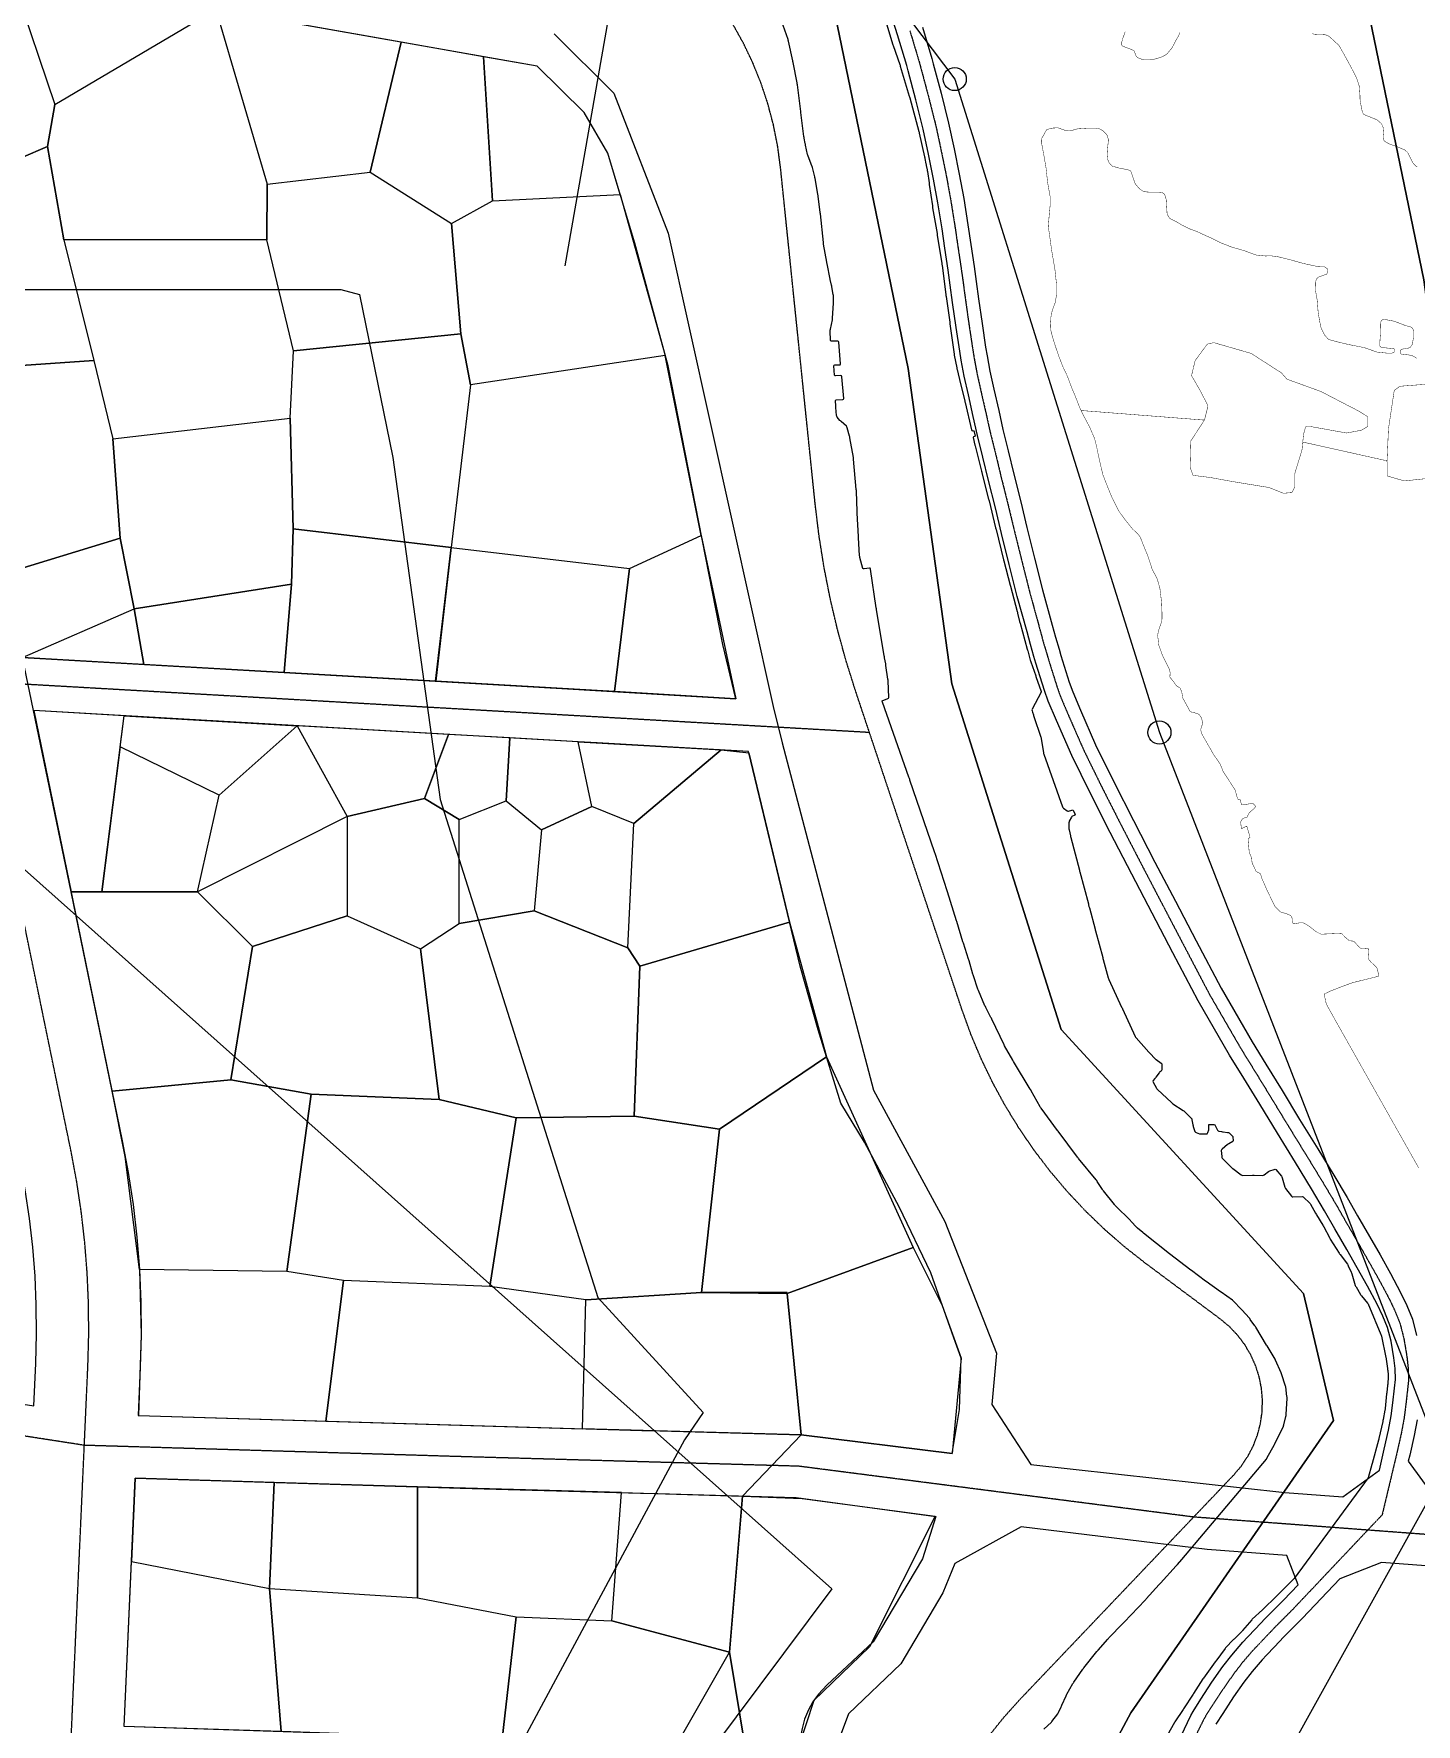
# Model space of a CAD drawing. Header units: millimetres. Extents: x -2018 to 1267, y -2136 to 2585.
# Drawn here: x -59 to 735, y -178 to 792 of the extents above; entities that cross this region are included whole.
import ezdxf

# ---------------------------------------------------------------- set-up
doc = ezdxf.new("R2010")
doc.units = ezdxf.units.MM
doc.linetypes.add('DASH', pattern=[0.35, 0.25, -0.1])
for name, color, linetype in [('0block', 7, 'Continuous'), ('0lake', 140, 'DASH'), ('0river', 141, 'Continuous'), ('0river_center', 10, 'Continuous'), ('0road_center', 10, 'DASH'), ('1origin_square', 40, 'Continuous'), ('1origin_square_circle', 40, 'Continuous'), ('2area_all', 7, 'Continuous'), ('2area_down', 7, 'Continuous'), ('2area_up', 7, 'Continuous'), ('3_commercial', 1, 'Continuous'), ('3_landscape', 3, 'Continuous'), ('3_public', 4, 'Continuous'), ('3_resident', 2, 'Continuous')]:
    doc.layers.add(name, color=color, linetype=linetype)

msp = doc.modelspace()

# ---------------------------------------------------------------- linework, layer by layer
at = {"layer": '0block'}
msp.add_lwpolyline([(244.66, 416.26), (344.38, 410.39), (336.91, 441.44), (321.23, 521.42), (305.55, 601.4), (286.48, 671.81), (270.94, 723.53), (257.39, 746.82), (230.49, 773.46), (35.81, 807.67), (-53.01, 820.5), (-130.12, 829.06), (-132.21, 788.89), (-132.25, 754.49), (-129.47, 717.27), (-126.4, 694.82), (-123.31, 677.96), (-119.55, 660.96), (-64.99, 433.95), (165.08, 420.8)], close=True, dxfattribs=at)
for points in [[(240.12, 792.07), (274.49, 758.03), (305.68, 677.62), (365.9, 405.84), (371.05, 385.04), (423.51, 185.72), (464.42, 110.32), (494.08, 34.64), (491.34, 5.18), (513.79, -29.13), (659.55, -45.24), (692.84, -47.73), (713.79, -32.43), (716.64, -20.45), (719.1, -9.49), (720.61, -1.32), (721.55, 6.15), (722.52, 14.63), (723.04, 19.51), (722.78, 25.96), (722.13, 31.98), (720.49, 41.68), (718.48, 49.52), (715.88, 55.97), (712.63, 62.81), (707.03, 73.25), (701.12, 83.73), (695.14, 94.2), (688.32, 106.02), (682.38, 116.44), (674.85, 129.05), (665.61, 144.2), (655.25, 161), (645.19, 177.6), (635.95, 192.65), (627.83, 205.8), (609.81, 236.89), (595.31, 264.53), (583.45, 287.19), (571.71, 309.69), (559.37, 333.55), (547.94, 356.03), (537.32, 377.69), (528.48, 397.83), (523.77, 408.89), (521.61, 415.07), (516.65, 430.86), (515.56, 434.56), (513.49, 441.57), (511.57, 448.71), (506, 469.01), (501.36, 487.44), (496.96, 505.14), (493.41, 519.87), (489.46, 535.63), (486.27, 549.02), (483.13, 561.52), (480.71, 572.45), (477.89, 584.81), (475.53, 595.43), (473.81, 604.62), (473, 609.83), (470.91, 623.51), (468.88, 637.81), (467.55, 647.79), (466.34, 656.35), (464.44, 668.96), (462.82, 680.18), (460.42, 695.02), (457.97, 708.61), (455.04, 722.98), (451.97, 737.38), (447.74, 754.18), (443.28, 770.86), (442.49, 773.78), (437.19, 791.53), (432.89, 805.48)], [(599.99, -184.93), (605.68, -173.35), (606.92, -170.91), (611.26, -163.97), (617.72, -154.16), (623.97, -145.21), (629.07, -138.57), (635.36, -131.15), (638.16, -128.29), (642.67, -123.5), (648.31, -117.57), (658.86, -106.99), (667.11, -98.26), (660.6, -81.42), (614.99, -78), (508.13, -65.05), (470.05, -85.95), (463.23, -102.91), (439.12, -143.58), (409.05, -172.28), (399.52, -197.9)]]:
    msp.add_lwpolyline(points, dxfattribs=at)
at = {"layer": '0block', "color": 7}
for points in [[(451.54, 795.88), (456.93, 777.87), (457.77, 774.73), (462.26, 757.95), (466.58, 740.77), (469.72, 726.04), (472.7, 711.44), (475.21, 697.55), (477.65, 682.45), (479.28, 671.15), (481.19, 658.52), (482.42, 649.83), (483.74, 639.85), (485.75, 625.69), (487.82, 612.12), (488.6, 607.16), (490.23, 598.44), (492.53, 588.1), (495.35, 575.75), (497.73, 564.97), (500.84, 552.58), (504.03, 539.19), (507.98, 523.45), (511.53, 508.71), (515.91, 491.08), (520.51, 472.83), (526.05, 452.64), (527.93, 445.64), (529.95, 438.8), (531, 435.23), (535.85, 419.8), (537.77, 414.31), (542.25, 403.79), (550.93, 384), (561.36, 362.73), (572.71, 340.39), (585.02, 316.61), (596.75, 294.14), (608.6, 271.49), (622.94, 244.14), (640.71, 213.5), (648.72, 200.52), (658, 185.41), (668.05, 168.82), (678.4, 152.05), (687.7, 136.8), (695.33, 124), (701.33, 113.49), (708.15, 101.66), (714.17, 91.13), (720.17, 80.48), (726.03, 69.58), (729.62, 62), (732.76, 54.22), (735.18, 44.79)], [(735.44, -3.62), (733.8, -12.5), (731.26, -23.83), (730.43, -27.32), (748.39, -51.9)], [(289.65, -45.4), (289.63, -45.62)], [(977.67, -661.89), (1007.96, -127.15), (989.49, -106.08), (715.06, -85.5), (691.02, -94.81), (669.62, -117.44), (659.06, -128.04), (653.57, -133.81), (648.97, -138.69), (646.45, -141.26), (640.75, -147.99), (636.07, -154.08), (630.13, -162.59), (623.88, -172.07), (619.99, -178.31)]]:
    msp.add_lwpolyline(points, dxfattribs=at)
for points in [[(-121.22, 410.69), (-241.01, 433.54), (-429.7, 471.52), (-445.02, 477.14), (-464.1, 466.79), (-463.39, 78.89), (-449.3, 62.66), (-234.83, 31.81), (-58.51, 4.52), (-57.42, 28.86), (-56.96, 45.75), (-57.1, 62.37), (-57.82, 78.98), (-59.13, 95.56), (-61.03, 112.07), (-63.51, 128.51), (-66.62, 145.11)], [(300.84, -9.93), (381.96, -12.23), (468.65, -22.88), (472.75, 2.29), (473.72, 31.76), (469.56, 43.45), (456.28, 80.75), (438.27, 118.68), (418.22, 155.79), (404.78, 178.3), (391.64, 220.38), (381.32, 256.87), (365.44, 322.85), (351.67, 380.09), (264.77, 385.06), (254.03, 385.67), (163.37, 390.85), (-58.5, 403.53), (-7.74, 156.68), (-4.34, 138.51), (-1.54, 119.97), (0.6, 101.35), (2.07, 82.66), (2.89, 63.93), (3.05, 45.18), (2.54, 26.7), (1.3, -1.1), (187.28, -6.7), (290.51, -9.63)], [(278.58, -189.1), (-6.71, -179.49), (-0.32, -37.07), (186.23, -42.69), (289.63, -45.62), (299.74, -45.91), (379.15, -48.16), (459.32, -59.01), (451.6, -83.31), (423.32, -131.01), (396.75, -155.94), (391.91, -160.99), (388.65, -165.42), (386.08, -170), (383.9, -175.32), (382.49, -180.63), (380.18, -192.52), (288.69, -189.44)]]:
    msp.add_lwpolyline(points, close=True, dxfattribs=at)
at = {"layer": '0lake', "const_width": 0.25}
for points in [[(599.21, 792.68), (598.91, 791.72), (598.74, 791.25), (598.5, 790.82), (597.49, 789.09), (597.25, 788.65), (597.02, 788.21), (594.93, 784.22), (594.66, 783.8), (594.34, 783.42), (592.09, 780.74), (591.76, 780.36), (591.34, 780.09), (589.61, 779.09), (589.17, 778.85), (588.7, 778.68), (585.84, 777.78), (585.36, 777.64), (584.87, 777.55), (581.91, 777.05), (581.41, 777.04), (580.91, 777.05), (578.41, 777.14), (577.92, 777.22), (577.46, 777.4), (575.14, 778.35), (574.76, 778.67), (574.41, 779.03), (574.11, 779.42), (573.94, 779.89), (573.78, 780.36), (573.61, 780.83), (573.41, 781.29), (573.01, 782.21), (572.6, 782.48), (572.16, 782.71), (571.26, 783.15), (570.8, 783.34), (570.33, 783.52), (566.58, 784.92), (566.14, 785.14), (565.93, 785.59), (565.73, 786.05), (565.72, 786.55), (566.42, 788.94), (566.57, 789.42), (566.73, 789.9), (567.89, 793.2)], [(735.5, 715.66), (735.06, 715.89), (734.66, 716.17), (733.3, 717.64), (733, 718.03), (732.78, 718.48), (732.12, 719.83), (731.9, 720.28), (731.67, 720.72), (730.29, 723.39), (730.04, 723.82), (729.7, 724.19), (728.96, 724.86), (728.58, 725.19), (728.18, 725.47), (724.97, 726.86), (724.51, 727.06), (724.04, 727.23), (720.25, 728.52), (719.78, 728.7), (719.34, 728.92), (717.16, 730.14), (716.74, 730.42), (716.45, 730.81), (716.26, 731.27), (716.09, 731.74), (716.02, 732.23), (716.03, 733.23), (716.04, 733.73), (716.08, 734.23), (716.22, 735.72), (716.25, 736.22), (716.25, 736.72), (716.16, 737.72), (716.05, 738.19), (715.83, 738.65), (715.18, 739.99), (714.93, 740.43), (714.61, 740.81), (712.72, 742.44), (712.31, 742.72), (711.85, 742.92), (709.06, 744.03), (708.6, 744.22), (708.14, 744.41), (705.37, 745.55), (704.92, 745.77), (704.57, 746.11), (704.33, 746.55), (704.11, 746.99), (703.95, 747.47), (702.81, 753.36), (702.75, 753.85), (702.72, 754.35), (702.7, 755.85), (702.69, 756.35), (702.66, 756.85), (702.34, 761.34), (702.28, 761.83), (702.16, 762.32), (701.1, 765.65), (700.95, 766.13), (700.76, 766.59), (698.27, 771.5), (698.05, 771.94), (697.81, 772.39), (694, 779.42), (693.76, 779.86), (693.52, 780.29), (690.78, 785.06), (690.48, 785.46), (690.12, 785.81), (685.35, 790.22), (684.97, 790.54), (684.54, 790.79), (683.15, 791.37), (682.67, 791.49), (682.18, 791.54), (680.68, 791.62), (680.18, 791.65), (679.68, 791.67), (677.68, 791.71), (677.18, 791.73), (676.68, 791.79), (676.19, 791.87), (675.71, 792), (675.47, 792.36)], [(768.93, 593.01), (726.05, 589.77), (725.58, 589.64), (725.15, 589.38), (722.75, 587.58), (722.41, 587.22), (722.26, 586.76), (719.13, 566), (719.06, 565.5), (719.02, 565), (718.25, 547.52), (718.19, 547.02), (717.78, 547.02), (669.96, 557.69), (669.9, 558.11), (669.94, 558.61), (670.23, 561.6), (670.29, 562.09), (670.41, 562.58), (671.47, 566.44), (671.9, 566.59), (672.4, 566.6), (673.9, 566.6), (674.4, 566.59), (674.89, 566.51), (694.57, 562.97), (695.07, 562.91), (695.56, 563), (703.42, 564.49), (703.88, 564.69), (704.31, 564.95), (706.85, 566.54), (706.94, 567.02), (706.94, 571.52), (706.94, 572.02), (706.76, 572.47), (702.97, 574.89), (702.54, 575.16), (702.11, 575.4), (680.8, 586.44), (680.35, 586.67), (679.89, 586.87), (661.55, 593.5), (661.09, 593.67), (660.66, 593.92), (658, 596.91), (657.66, 597.28), (657.29, 597.61), (640.88, 608.15), (640.46, 608.42), (640.02, 608.64), (619.36, 614.6), (618.87, 614.71), (618.38, 614.68), (615.94, 614.14), (615.45, 614.03), (615, 613.86), (608.46, 605.01), (608.18, 604.6), (607.98, 604.14), (606.13, 596.36), (606.07, 595.88), (606.24, 595.41), (610.25, 588.49), (610.5, 588.05), (610.74, 587.61), (615.13, 579.19), (615.34, 578.74), (615.41, 578.26), (613.59, 570.99), (613.42, 570.52), (613.04, 570.33), (543.25, 575.76), (542.75, 575.8), (542.4, 576.06), (542.21, 576.52), (539.28, 583.97), (539.09, 584.43), (538.9, 584.89), (537.32, 588.57), (537.14, 589.03), (536.96, 589.5), (534.68, 595.59), (534.48, 596.05), (534.27, 596.5), (532.54, 600.11), (532.34, 600.56), (532.15, 601.02), (529.94, 606.61), (529.77, 607.07), (529.61, 607.55), (528, 612.28), (527.84, 612.76), (527.69, 613.23), (526.21, 618.01), (526.07, 618.49), (525.95, 618.97), (525.35, 621.4), (525.25, 621.89), (525.2, 622.39), (525.11, 625.38), (525.1, 625.88), (525.11, 626.38), (525.25, 628.88), (525.28, 629.38), (525.35, 629.87), (525.96, 632.81), (526.1, 633.29), (526.27, 633.76), (527.64, 637.52), (527.8, 637.99), (527.9, 638.48), (528.37, 641.44), (528.44, 641.94), (528.47, 642.44), (528.5, 647.44), (528.5, 647.94), (528.48, 648.44), (527.69, 655.89), (527.63, 656.39), (527.56, 656.89), (525.64, 668.22), (525.57, 668.72), (525.5, 669.21), (524.55, 676.15), (524.48, 676.64), (524.41, 677.14), (523.84, 681.1), (523.8, 681.6), (523.82, 682.1), (524.19, 686.58), (524.23, 687.08), (524.28, 687.58), (524.84, 693.55), (524.87, 694.05), (524.88, 694.55), (524.91, 697.55), (524.9, 698.05), (524.85, 698.54), (523.52, 705.92), (523.44, 706.42), (523.38, 706.91), (522.5, 714.87), (522.44, 715.36), (522.36, 715.86), (521.24, 722.26), (521.16, 722.75), (521.07, 723.24), (519.97, 729.14), (519.94, 729.64), (519.96, 730.14), (520.02, 731.64), (520.06, 732.13), (520.25, 732.58), (520.81, 733.41), (521.07, 733.84), (521.31, 734.28), (522.51, 736.47), (522.77, 736.9), (523.16, 737.15), (525.57, 737.79), (526.06, 737.9), (526.56, 737.95), (529.06, 738.08), (529.54, 738), (530.01, 737.83), (533.31, 736.65), (533.79, 736.54), (534.29, 736.47), (535.28, 736.35), (535.78, 736.32), (536.27, 736.39), (537.73, 736.72), (538.22, 736.84), (538.7, 736.97), (540.15, 737.37), (540.63, 737.47), (541.13, 737.53), (543.13, 737.66), (543.63, 737.7), (544.12, 737.73), (547.12, 737.91), (547.62, 737.92), (548.12, 737.92), (550.62, 737.91), (551.12, 737.87), (551.61, 737.79), (553.08, 737.5), (553.56, 737.35), (553.99, 737.11), (555.22, 736.25), (555.59, 735.92), (555.95, 735.57), (557.34, 734.13), (557.58, 733.7), (557.73, 733.23), (558.15, 731.79), (558.26, 731.3), (558.26, 730.8), (557.72, 725.33), (557.68, 724.83), (557.65, 724.33), (557.6, 722.83), (557.6, 722.33), (557.64, 721.84), (557.79, 720.34), (557.91, 719.86), (558.1, 719.4), (558.71, 718.03), (558.99, 717.62), (559.33, 717.25), (560, 716.51), (560.37, 716.17), (560.82, 715.98), (564.67, 714.91), (565.16, 714.79), (565.65, 714.69), (568.12, 714.29), (568.61, 714.21), (569.09, 714.08), (570.53, 713.65), (570.89, 713.33), (571.18, 712.93), (571.42, 712.49), (571.6, 712.02), (572.37, 709.65), (572.52, 709.17), (572.69, 708.7), (573.56, 706.35), (573.73, 705.88), (574.02, 705.48), (575.99, 703.22), (576.36, 702.89), (576.77, 702.6), (578.01, 701.77), (578.46, 701.55), (578.95, 701.46), (580.44, 701.25), (580.94, 701.22), (581.43, 701.2), (583.43, 701.15), (583.93, 701.14), (584.43, 701.14), (586.93, 701.13), (587.43, 701.11), (587.93, 701.06), (588.92, 700.93), (589.4, 700.78), (589.81, 700.5), (590.2, 700.19), (590.56, 699.84), (590.73, 699.38), (591.44, 696.98), (591.49, 696.49), (591.53, 695.99), (591.71, 692.99), (591.74, 692.5), (591.95, 689), (592.03, 688.51), (592.26, 688.07), (593.26, 686.34), (593.6, 685.98), (594.05, 685.75), (596.75, 684.44), (597.18, 684.19), (597.61, 683.94), (600.64, 682.19), (601.08, 681.95), (601.53, 681.72), (604.2, 680.37), (604.66, 680.17), (605.13, 679.99), (609.35, 678.42), (609.8, 678.22), (610.26, 678), (613.43, 676.52), (613.88, 676.31), (614.34, 676.11), (617.09, 674.91), (617.54, 674.69), (617.98, 674.47), (622, 672.43), (622.44, 672.2), (622.91, 672.02), (628.96, 669.66), (629.44, 669.51), (629.92, 669.37), (635.69, 667.72), (636.17, 667.58), (636.64, 667.41), (642.74, 665.16), (643.22, 665.05), (643.72, 665), (648.2, 664.52), (648.7, 664.51), (649.2, 664.53), (651.19, 664.62), (651.69, 664.58), (652.19, 664.52), (655.17, 664.16), (655.66, 664.06), (656.14, 663.94), (661.97, 662.52), (662.45, 662.39), (662.94, 662.26), (669.67, 660.36), (670.16, 660.23), (670.64, 660.12), (676.02, 658.95), (676.51, 658.85), (678.96, 658.38), (679.46, 658.35), (679.96, 658.33), (682.46, 658.25), (682.88, 657.98), (683.27, 657.67), (684.05, 657.05), (684.2, 656.58), (684.25, 656.08), (684.13, 655.6), (683.82, 654.65), (683.66, 654.18), (683.2, 653.97), (682.26, 653.63), (681.79, 653.46), (679.91, 652.8), (679.43, 652.63), (678.97, 652.45), (678.2, 651.81), (677.82, 651.48), (677.6, 651.04), (677.47, 650.55), (677.35, 650.07), (677.28, 649.58), (677.17, 645.58), (677.16, 645.08), (677.19, 644.58), (678.03, 639.65), (678.11, 639.16), (678.17, 638.66), (678.59, 633.18), (678.63, 632.68), (678.68, 632.18), (679.32, 628.23), (679.39, 627.74), (679.48, 627.24), (680.23, 623.82), (680.34, 623.34), (680.53, 622.88), (682.04, 619.72), (682.26, 619.27), (682.56, 618.87), (684.27, 617.05), (684.62, 616.7), (685.07, 616.48), (688.45, 615.55), (688.93, 615.41), (689.41, 615.29), (695.25, 613.89), (695.73, 613.78), (696.22, 613.68), (704.56, 612.03), (705.05, 611.93), (705.53, 611.77), (711.66, 609.62), (712.13, 609.45), (712.61, 609.31), (718.08, 608.76), (718.58, 608.72), (719.08, 608.71), (720.58, 608.74), (721.07, 608.78), (721.54, 608.94), (722, 609.16), (722.41, 609.41), (722.53, 609.87), (722.4, 610.86), (722.18, 611.23), (721.7, 611.32), (717.22, 611.79), (716.72, 611.85), (716.23, 611.92), (715.24, 612.07), (714.76, 612.2), (714.37, 612.49), (714.11, 612.92), (714.04, 613.4), (714.05, 614.4), (714.07, 614.9), (714.11, 615.4), (714.44, 619.89), (714.47, 620.39), (714.48, 620.89), (714.57, 625.38), (714.59, 625.88), (714.65, 626.38), (714.72, 626.87), (714.93, 627.31), (715.27, 627.68), (715.7, 627.9), (716.19, 628.03), (716.68, 628.08), (717.17, 628.03), (722.09, 627.1), (722.57, 626.97), (723.04, 626.8), (728.16, 624.81), (728.63, 624.63), (729.11, 624.49), (731.53, 623.87), (731.98, 623.66), (732.38, 623.35), (732.75, 623.03), (733.07, 622.65), (733.23, 622.18), (733.34, 621.69), (733.42, 621.2), (733.43, 620.7), (733.42, 618.2), (733.37, 617.7), (733.29, 617.21), (732.79, 614.25), (732.67, 613.76), (732.43, 613.34), (731.54, 612.13), (731.15, 611.83), (730.67, 611.69), (728.71, 611.29), (728.22, 611.22), (727.72, 611.16), (727.22, 611.1), (726.73, 611.03), (726.33, 610.75), (725.94, 610.43), (725.78, 609.97), (725.83, 609.48), (725.95, 608.48), (726.35, 608.21), (726.84, 608.14), (727.34, 608.08), (727.83, 608.01), (730.32, 607.73), (730.81, 607.67), (731.31, 607.59), (731.8, 607.51), (732.29, 607.42), (732.77, 607.27), (734.07, 606.52), (734.5, 606.27), (734.93, 606.01), (735.36, 605.76)], [(736.37, 141.08), (687.94, 226.85), (687.69, 227.29), (687.45, 227.72), (683.59, 234.73), (683.37, 235.18), (683.22, 235.65), (682.27, 240.05), (682.18, 240.54), (682.3, 240.94), (685.46, 242.45), (685.91, 242.66), (686.38, 242.84), (692.9, 245.37), (693.37, 245.55), (693.84, 245.72), (698.07, 247.25), (698.55, 247.41), (699.03, 247.54), (706.32, 249.32), (706.8, 249.44), (713.1, 251.04), (713.48, 251.29), (713.47, 251.76), (712.85, 254.19), (712.74, 254.67), (712.63, 255.16), (712.52, 255.65), (712.26, 256.06), (711.91, 256.42), (709.03, 259.2), (708.68, 259.54), (708.36, 259.93), (707.46, 261.13), (707.36, 261.6), (707.38, 262.1), (707.66, 266.59), (707.37, 266.91), (706.9, 267.08), (706.41, 267.15), (705.91, 267.11), (704.92, 266.97), (704.42, 266.94), (703.93, 267.02), (702.95, 267.21), (702.52, 267.46), (702.18, 267.82), (699.17, 271.17), (698.7, 271.26), (698.2, 271.3), (697.2, 271.36), (696.7, 271.4), (696.3, 271.69), (694.75, 272.96), (694.37, 273.28), (694.02, 273.63), (692.28, 275.43), (691.8, 275.52), (691.3, 275.54), (688.8, 275.58), (688.3, 275.56), (687.8, 275.54), (680.81, 275.23), (680.31, 275.24), (679.86, 275.45), (677.62, 276.57), (677.19, 276.83), (676.8, 277.14), (673.71, 279.67), (673.3, 279.96), (672.86, 280.21), (670.69, 281.44), (670.25, 281.67), (669.75, 281.69), (668.25, 281.71), (667.75, 281.68), (667.25, 281.6), (664.79, 281.2), (664.36, 281.43), (664.08, 281.85), (663.83, 282.27), (663.78, 282.77), (663.73, 283.27), (663.7, 283.77), (663.69, 284.27), (663.61, 284.76), (663.36, 285.19), (663.11, 285.62), (662.8, 286), (660.95, 286.76), (660.49, 286.95), (657.61, 287.81), (657.15, 287.98), (656.76, 288.3), (654.29, 290.77), (653.94, 291.13), (653.65, 291.54), (649.94, 299.19), (649.73, 299.64), (649.52, 300.09), (646.48, 306.95), (646.28, 307.41), (646.13, 307.88), (645.74, 309.33), (645.57, 309.79), (645.22, 310.13), (643.44, 311.06), (643.06, 311.35), (642.82, 311.79), (641.11, 315.4), (640.9, 315.86), (640.74, 316.33), (640.54, 318.32), (640.49, 318.81), (640.38, 319.3), (639.36, 321.58), (639.18, 322.05), (639.09, 322.54), (638.45, 329.51), (638.49, 329.99), (638.82, 330.33), (639.27, 330.54), (639.54, 330.9), (639.47, 331.38), (637.75, 337.13), (637.38, 337.11), (636.93, 336.89), (635.15, 335.98), (634.7, 335.77), (634.57, 336.14), (634.25, 339.12), (634.2, 339.62), (634.41, 340.06), (634.92, 340.92), (635.24, 341.3), (635.57, 341.67), (636.02, 341.87), (636.5, 341.99), (637.48, 342.22), (637.89, 342.5), (638.12, 342.94), (639.04, 344.71), (639.34, 345.11), (639.7, 345.46), (640.07, 345.8), (640.46, 346.11), (641.24, 346.73), (641.63, 347.05), (641.95, 347.43), (642.92, 348.58), (642.63, 348.97), (641.51, 349.96), (641.13, 350.29), (640.71, 350.5), (640.24, 350.34), (639.76, 350.18), (639.28, 350.05), (635.32, 349.44), (634.86, 349.44), (634.6, 349.85), (633.94, 352.27), (633.69, 352.65), (633.22, 352.66), (632.73, 352.56), (632.45, 352.84), (632.31, 353.32), (631.11, 357.65), (630.92, 358.11), (630.67, 358.54), (627.14, 364.01), (626.87, 364.42), (626.59, 364.84), (624.37, 368.17), (624.15, 368.61), (623.96, 369.08), (622.64, 372.32), (622.45, 372.78), (622.19, 373.2), (618.81, 378.16), (618.54, 378.58), (618.28, 379.01), (611.82, 390.29), (611.67, 390.76), (611.56, 391.25), (611.34, 392.23), (611.29, 392.72), (611.39, 393.2), (612.31, 396.06), (612.45, 396.54), (612.35, 397.02), (611.61, 399.41), (611.42, 399.87), (611.13, 400.27), (610.5, 401.05), (610.18, 401.44), (609.74, 401.64), (607.37, 402.45), (606.89, 402.59), (606.4, 402.67), (605.41, 402.81), (605.12, 403.17), (604.88, 403.61), (601.05, 410.63), (600.93, 411.12), (600.84, 411.61), (600.41, 414.07), (600.25, 414.54), (600.08, 415.01), (599.72, 415.95), (599.54, 416.41), (599.15, 416.7), (597.85, 417.44), (597.44, 417.73), (597.13, 418.12), (595.66, 420.14), (595.36, 420.54), (595.04, 420.93), (593.78, 422.48), (593.58, 422.94), (593.6, 423.43), (593.71, 424.93), (593.68, 425.43), (593.6, 425.92), (593.52, 426.41), (593.44, 426.91), (593.27, 427.38), (593.04, 427.82), (592.1, 429.59), (591.88, 430.03), (591.65, 430.48), (589.64, 434.5), (589.43, 434.96), (589.26, 435.43), (587.2, 441.07), (587.13, 441.56), (587.08, 442.06), (586.88, 444.05), (586.82, 444.54), (586.75, 445.04), (586.62, 446.03), (586.57, 446.53), (586.63, 447.02), (586.9, 449.01), (587.03, 449.49), (587.2, 449.96), (587.85, 451.85), (588.02, 452.32), (588.19, 452.79), (588.87, 454.67), (589, 455.16), (589.01, 455.66), (589.05, 459.15), (589.04, 459.65), (589.02, 460.15), (588.8, 465.65), (588.76, 466.15), (588.7, 466.64), (587.85, 473.59), (587.76, 474.09), (587.63, 474.57), (586.36, 478.88), (586.22, 479.36), (585.99, 479.81), (583.42, 484.67), (583.26, 485.14), (583.11, 485.62), (581.1, 491.8), (580.94, 492.28), (580.75, 492.74), (578.08, 499.21), (577.9, 499.68), (577.72, 500.14), (576.65, 502.95), (576.41, 503.38), (576.1, 503.78), (575.49, 504.57), (575.15, 504.93), (574.79, 505.28), (572.27, 507.71), (571.91, 508.06), (571.6, 508.45), (568.17, 512.75), (567.86, 513.15), (567.57, 513.55), (564.6, 517.57), (564.32, 517.99), (564.09, 518.43), (560.68, 525.11), (560.48, 525.57), (560.28, 526.03), (558.16, 531.1), (557.98, 531.57), (557.8, 532.03), (555.26, 538.56), (555.09, 539.03), (554.98, 539.52), (553.82, 544.38), (553.7, 544.87), (553.59, 545.35), (552.39, 550.72), (552.29, 551.21), (551.51, 555.13), (551.39, 555.62), (551.27, 556.11), (550.41, 559.5), (550.25, 559.97), (550.05, 560.43), (547.45, 566.39), (547.22, 566.83), (546.99, 567.28), (544.88, 571.25), (544.65, 571.69), (542.58, 575.69), (543.06, 575.77), (612.85, 570.35), (613.24, 570.16), (613.05, 569.74), (605.64, 558.45), (605.58, 557.96), (605.56, 557.46), (605.19, 543.47), (605.25, 542.97), (605.41, 542.5), (606.77, 538.74), (607.21, 538.55), (607.71, 538.49), (616.64, 537.37), (617.13, 537.29), (617.62, 537.2), (629.92, 534.96), (630.41, 534.88), (630.91, 534.8), (650.15, 531.66), (650.64, 531.54), (651.1, 531.36), (658.53, 528.39), (659.03, 528.33), (659.53, 528.37), (663.51, 528.7), (663.85, 529.06), (664.97, 531.3), (665.19, 531.75), (665.33, 532.22), (665.33, 539.22), (665.34, 539.72), (665.44, 540.21), (669.22, 552.65), (669.36, 553.13), (669.47, 553.62), (669.8, 557.1), (669.9, 557.56), (670.38, 557.59), (717.72, 547.03), (718.12, 546.79), (718.22, 546.32), (718.22, 538.82), (718.32, 538.34), (718.73, 538.13), (727.85, 535.47), (728.34, 535.43), (728.84, 535.47), (755.19, 538.26)]]:
    msp.add_lwpolyline(points, dxfattribs=at)
at = {"layer": '0river'}
for points in [[(521.13, -181.2), (525.53, -177.11), (525.85, -176.73), (529.18, -172.35), (529.45, -171.93), (529.68, -171.49), (531.18, -168.33), (531.39, -167.87), (531.6, -167.42), (533.99, -161.92), (534.2, -161.46), (534.44, -161.02), (537.95, -154.97), (538.2, -154.53), (538.47, -154.12), (543.63, -146.74), (543.92, -146.33), (544.22, -145.94), (551.67, -136.53), (551.99, -136.14), (552.32, -135.76), (557.92, -129.37), (558.26, -129), (558.6, -128.64), (566.62, -120.4), (566.97, -120.04), (567.31, -119.67), (579.38, -107), (579.72, -106.63), (580.05, -106.26), (587.46, -98.13), (587.8, -97.76), (588.13, -97.39), (597.2, -87.39), (597.54, -87.02), (597.87, -86.64), (600.52, -83.65), (649.07, -26.04), (649.3, -25.6), (653.59, -17.68), (653.82, -17.24), (654.04, -16.79), (658.72, -7.39), (658.86, -6.91), (658.98, -6.43), (660.18, -1.57), (660.26, -1.08), (660.29, -0.58), (660.86, 8.9), (660.84, 9.4), (660.77, 9.9), (660.07, 15.35), (659.98, 15.84), (657.57, 22.94), (657.39, 23.41), (654.19, 30.74), (653.96, 31.19), (649.35, 38.92), (649.1, 39.35), (642.9, 49.62), (642.64, 50.05), (642.36, 50.46), (639.74, 54.12), (639.44, 54.53), (639.13, 54.92), (635.08, 59.35), (634.74, 59.71), (629.86, 64.73), (629.51, 65.08), (622.96, 69.69), (622.56, 69.98), (614.41, 75.78), (614.01, 76.07), (606.02, 82.09), (605.62, 82.39), (593.33, 91.83), (578.42, 103.61), (578.03, 103.93), (575.01, 106.55), (574.64, 106.88), (574.27, 107.21), (571.58, 110.18), (571.25, 110.55), (570.9, 110.91), (562.4, 119.38), (562.05, 119.74), (561.73, 120.12), (555.48, 127.93), (555.16, 128.32), (554.87, 128.72), (551.88, 133.34), (551.61, 133.76), (551.31, 134.15), (541.15, 146.51), (540.83, 146.9), (540.51, 147.29), (529.42, 162.1), (529.13, 162.5), (519.64, 175.38), (519.34, 175.78), (519.05, 176.19), (513.96, 185.38), (513.72, 185.81), (513.47, 186.25), (503.9, 202.08), (503.64, 202.51), (503.4, 202.94), (498.71, 211.21), (498.47, 211.64), (491.31, 226.51), (491.09, 226.96), (490.86, 227.41), (487.89, 233.19), (487.66, 233.63), (487.44, 234.08), (483.71, 242.82), (483.52, 243.28), (483.33, 243.74), (480.77, 251.32), (480.61, 251.79), (480.46, 252.27), (478.27, 259.96), (478.13, 260.44), (477.99, 260.92), (475.08, 269.97), (474.93, 270.44), (474.78, 270.92), (471.33, 282.42), (471.18, 282.89), (465.9, 299.58), (465.75, 300.05), (458.84, 321.47), (458.69, 321.94), (458.53, 322.42), (444.38, 363.55), (444.22, 364.03), (444.05, 364.5), (443.87, 364.96), (443.69, 365.43), (428.55, 408.33), (428.38, 408.81), (428.36, 409.25), (431.65, 410.45), (432.1, 410.65), (432.28, 411.09), (431.85, 420.58), (431.82, 421.08), (431.76, 421.58), (430.59, 429.49), (430.52, 429.99), (430.44, 430.48), (429.8, 433.92), (429.71, 434.42), (429.63, 434.91), (425.21, 461.54), (425.13, 462.04), (425.05, 462.53), (421.64, 484.77), (421.5, 485.24), (421.09, 485.37), (418.12, 484.94), (417.62, 484.9), (417.37, 485.21), (415.62, 491.47), (415.54, 491.97), (415.5, 492.46), (414.82, 502.94), (414.79, 503.44), (414.17, 516.93), (414.15, 517.43), (414.12, 517.93), (413.64, 529.42), (413.62, 529.92), (413.58, 530.41), (412.02, 547.84), (411.97, 548.34), (411.9, 548.84), (409.96, 560.17), (409.87, 560.66), (409.75, 561.15), (408.35, 565.95), (408.18, 566.42), (407.86, 566.79), (404.88, 569.45), (404.5, 569.79), (404.16, 570.15), (402.53, 572.04), (402.35, 572.5), (402.28, 572.99), (401.85, 577.47), (401.81, 577.97), (401.78, 578.47), (401.58, 581.46), (401.78, 581.89), (405.77, 582.21), (406.27, 582.26), (406.37, 582.74), (405.21, 595.19), (405.1, 595.66), (404.7, 595.84), (401.71, 595.63), (401.21, 595.65), (401.03, 596.02), (400.61, 601.51), (400.83, 601.92), (401.32, 601.95), (404.32, 602.12), (404.56, 602.52), (403.51, 614.97), (403.39, 615.44), (402.97, 615.61), (399.47, 615.55), (398.98, 615.62), (398.83, 616.02), (398.57, 621.52), (398.61, 622.01), (398.7, 622.5), (399.84, 627.89), (399.94, 628.38), (399.98, 628.87), (400.46, 637.36), (400.47, 637.86), (400.47, 638.36), (400.46, 641.36), (400.44, 641.86), (400.36, 642.35), (399.59, 646.79), (399.49, 647.27), (399.37, 647.76), (398.72, 650.17), (398.59, 650.66), (398.49, 651.15), (396.78, 659.98), (396.69, 660.48), (396.6, 660.97), (394.79, 671.31), (394.71, 671.8), (394.66, 672.3), (392.94, 688.71), (392.88, 689.21), (392.82, 689.7), (391.45, 700.11), (391.38, 700.61), (391.3, 701.1), (389.94, 708.99), (389.85, 709.48), (389.74, 709.96), (388.41, 715.3), (388.29, 715.79), (388.12, 716.26), (385.86, 721.82), (385.74, 722.3), (385.63, 722.79), (384.45, 728.16), (384.34, 728.65), (384.25, 729.14), (383.71, 732.09), (383.62, 732.58), (383.55, 733.08), (381.72, 746.96), (381.66, 747.45), (379.79, 762.84), (379.71, 763.33), (379.61, 763.82), (377.31, 775.6), (377.21, 776.09), (377.11, 776.58), (374.69, 787.82), (374.55, 788.3), (374.4, 788.78), (368.76, 804.82)], [(431.03, 797.24), (434.35, 786.23), (434.5, 785.76), (434.66, 785.28), (438.5, 774.44), (438.67, 773.97), (438.82, 773.5), (444, 756.26), (444.14, 755.78), (444.27, 755.29), (449.47, 735.98), (449.59, 735.5), (449.7, 735.01), (452.77, 721.35), (452.88, 720.86), (452.98, 720.37), (453.53, 717.42), (453.63, 716.93), (453.72, 716.44), (454.2, 713.99), (454.29, 713.5), (454.36, 713), (455.32, 706.57), (455.39, 706.08), (455.47, 705.58), (457.24, 693.21), (457.32, 692.71), (457.4, 692.22), (459.93, 677.44), (460.01, 676.94), (460.09, 676.45), (462.66, 660.15), (462.73, 659.66), (462.8, 659.16), (464.97, 642.3), (465.04, 641.8), (465.11, 641.31), (467.21, 626.46), (467.28, 625.96), (467.35, 625.47), (469.76, 608.13), (469.84, 607.64), (471.2, 600.26), (471.29, 599.77), (471.4, 599.29), (472.66, 594.45), (472.78, 593.96), (472.9, 593.48), (475.83, 581.32), (475.94, 580.84), (476.06, 580.35), (479.71, 564.77), (479.86, 564.3), (480.22, 564.18), (480.71, 564.29), (481.09, 564.09), (481.22, 563.61), (481.75, 561.17), (481.4, 560.87), (480.94, 560.69), (480.61, 560.37), (481.69, 556), (481.81, 555.51), (485.47, 540.97), (485.59, 540.48), (485.72, 540), (489.55, 524.98), (489.67, 524.49), (489.79, 524.01), (493.53, 508.45), (493.65, 507.97), (493.77, 507.48), (498.12, 490.01), (498.24, 489.53), (501.93, 475.5), (502.05, 475.02), (505.89, 460.52), (506.02, 460.04), (506.14, 459.55), (507.32, 454.69), (507.44, 454.21), (507.57, 453.72), (511.69, 438.78), (511.83, 438.3), (511.96, 437.82), (513.46, 432.53), (513.6, 432.05), (513.75, 431.57), (516.54, 423.54), (516.7, 423.07), (516.87, 422.6), (519.58, 415.07), (519.73, 414.6), (519.67, 414.11), (514.44, 404.44), (514.29, 403.99), (514.45, 403.51), (514.77, 402.57), (514.93, 402.09), (515.08, 401.62), (515.23, 401.14), (515.38, 400.66), (515.54, 400.19), (519.56, 388.35), (519.71, 387.88), (519.78, 387.38), (521.01, 379.48), (521.09, 378.98), (521.19, 378.5), (531.96, 348.36), (532.17, 347.92), (532.54, 347.59), (534.55, 346.1), (534.97, 345.82), (535.43, 345.74), (537.31, 346.42), (537.79, 346.54), (538.13, 346.3), (539.15, 344.02), (539.09, 343.58), (538.66, 343.34), (537.75, 342.95), (537.31, 342.71), (537.03, 342.31), (535.82, 340.12), (535.7, 339.64), (535.66, 339.14), (535.51, 336.15), (535.57, 335.65), (535.68, 335.16), (536.46, 331.75), (536.57, 331.27), (536.7, 330.78), (541.66, 311.92), (541.78, 311.44), (541.91, 310.96), (546.79, 292.59), (546.78, 292.1), (547.03, 291.13), (547.17, 290.66), (547.45, 290.26), (550.6, 278.17), (550.73, 277.68), (550.86, 277.2), (554.99, 261.74), (555.12, 261.26), (555.25, 260.78), (558.18, 250.18), (558.33, 249.7), (558.51, 249.23), (565.89, 233.37), (566.1, 232.91), (566.31, 232.46), (573.65, 216.57), (573.88, 216.13), (574.15, 215.71), (581.51, 207.54), (581.85, 207.17), (582.19, 206.81), (584.96, 203.91), (585.32, 203.57), (585.72, 203.28), (588.54, 201.21), (588.9, 200.87), (589.04, 200.41), (588.95, 197.41), (588.81, 196.95), (588.47, 196.6), (588.07, 196.29), (587.69, 195.98), (587.36, 195.6), (585.58, 193.18), (585.28, 192.79), (584.97, 192.4), (584.03, 191.23), (583.79, 190.79), (583.92, 190.35), (585.89, 186.86), (586.17, 186.45), (586.51, 186.09), (594.48, 178.51), (594.87, 178.19), (595.28, 177.91), (601.14, 174.09), (601.56, 173.81), (601.93, 173.47), (605.76, 169.53), (606.08, 169.14), (606.22, 168.68), (606.78, 165.73), (606.88, 165.24), (607.01, 164.76), (607.82, 161.87), (608.19, 161.59), (608.66, 161.41), (610.53, 160.7), (611.01, 160.57), (611.51, 160.55), (615.01, 160.6), (615.24, 160.98), (615.39, 161.45), (615.83, 162.89), (615.9, 163.38), (615.9, 163.88), (615.9, 165.88), (616.32, 165.98), (616.82, 165.98), (618.82, 165.96), (619.29, 165.8), (620.98, 162.74), (621.22, 162.3), (621.7, 162.15), (623.18, 161.93), (623.68, 161.85), (624.17, 161.78), (626.65, 161.47), (627.15, 161.4), (627.58, 161.16), (629.35, 159.39), (629.67, 159.02), (629.74, 158.53), (629.85, 157.03), (629.86, 156.54), (629.62, 156.13), (627.41, 154.97), (626.97, 154.73), (626.56, 154.44), (623.53, 151.83), (623.18, 151.48), (623.03, 151.04), (623.36, 147.55), (623.41, 147.06), (623.58, 146.61), (628.89, 141.32), (629.26, 140.99), (629.66, 140.69), (634.5, 137.14), (634.93, 136.88), (635.4, 136.77), (640.9, 136.8), (641.4, 136.8), (641.9, 136.8), (646.9, 136.73), (647.36, 136.85), (647.77, 137.14), (650.17, 138.94), (650.58, 139.22), (651.03, 139.43), (653.42, 140.16), (653.91, 140.27), (654.31, 140.08), (657.55, 136.28), (657.8, 135.85), (657.96, 135.38), (659.49, 130.09), (659.67, 129.63), (659.94, 129.21), (663.3, 124.86), (663.68, 124.55), (664.16, 124.49), (669.66, 124.66), (670.08, 124.44), (670.45, 124.11), (673.77, 121.07), (674.11, 120.7), (674.37, 120.28), (677.19, 114.99), (677.44, 114.55), (677.7, 114.12), (681.37, 108.16), (681.61, 107.72), (681.85, 107.28), (685.14, 101.11), (685.38, 100.67), (685.64, 100.24), (690.67, 92.18), (690.95, 91.77), (691.25, 91.37), (695.51, 85.82), (695.76, 85.38), (695.97, 84.93), (697.62, 81.29), (697.81, 80.82), (697.96, 80.35), (699.96, 73.64), (700.18, 73.19), (700.43, 72.76), (702.95, 68.44), (703.21, 68.01), (703.51, 67.62), (707.03, 63.39), (707.29, 62.96), (707.49, 62.51), (710.94, 54.19), (711.13, 53.73), (711.32, 53.27), (714.64, 45.45), (714.83, 44.98), (714.96, 44.5), (717.58, 32.28), (717.67, 31.79), (717.74, 31.29), (718.51, 25.85), (718.56, 25.35), (718.61, 24.85), (718.85, 22.36), (718.89, 21.86), (718.87, 21.37), (718.58, 16.87), (718.55, 16.38), (718.49, 15.88), (718.07, 12.4), (718.01, 11.91), (717.96, 11.41), (717.19, 2.95), (717.12, 2.45), (717.03, 1.96), (716, -3.44), (715.89, -3.93), (715.78, -4.42), (713.57, -14.17), (713.45, -14.66), (713.32, -15.14), (709.63, -28.65), (709.5, -29.13), (707.42, -36.85), (664.84, -94.6), (660.3, -99.25), (659.95, -99.61), (654.98, -104.54), (654.63, -104.89), (647.16, -112.27), (646.79, -112.61), (640.87, -118), (640.53, -118.36), (635.33, -124.44), (635, -124.82), (630.37, -129.37), (630.02, -129.73), (625.56, -134.46), (625.24, -134.85), (619.85, -142.06), (619.56, -142.46), (612.82, -151.78), (612.53, -152.18), (607.18, -160.63), (606.91, -161.05), (601.46, -169.44), (601.19, -169.86), (596.47, -176.93), (596.21, -177.36), (592.04, -184.77)]]:
    msp.add_lwpolyline(points, dxfattribs=at)
at = {"layer": '0river_center'}
msp.add_lwpolyline([(-1556.57, 1737.72), (-1375.62, 1526.29), (-1143.33, 1353.06), (-492.06, 1068.32), (-251.13, 968.4), (-77.01, 945.26), (157.74, 945.26), (324.15, 900.08), (397.89, 820.77), (443.43, 599.83), (468.49, 418.88), (531.2, 220.56), (670.29, 68.97), (687.39, -3.98), (571.22, -171.82), (493.75, -316.06), (448.45, -510.14), (463.85, -832.17), (446.34, -1067.51), (343.17, -1386.68), (323.92, -1559.86), (387.6, -1785.28), (396.67, -1931.09), (385.94, -2048.15)], dxfattribs=at)
at = {"layer": '0road_center'}
for points in [[(-1789.7, 1489.72), (-1549.39, 1161.47), (-1489.84, 1080.58), (-1407.88, 991.67), (-1305.06, 905.22), (-1167.78, 820.83), (-814.99, 657.95), (-498.48, 512.72), (-425.62, 485.99), (-238.13, 448.26), (-92.61, 420.5), (164.22, 405.83), (421.06, 391.15)], [(-1789.7, 1489.72), (-1549.39, 1161.47), (-1489.84, 1080.58), (-1407.88, 991.67), (-1305.06, 905.22), (-1167.78, 820.83), (-814.99, 657.95), (-498.48, 512.72), (-425.62, 485.99), (-238.13, 448.26), (-92.61, 420.5), (164.22, 405.83), (421.06, 391.15)], [(489.51, -185.2), (498.28, -174.3), (507.63, -163.91), (630.18, -35.24), (634.56, -30.09), (638.33, -24.48), (641.45, -18.48), (643.87, -12.17), (645.57, -5.63), (646.52, 1.07), (646.71, 7.83), (646.14, 14.56), (644.81, 21.19), (642.75, 27.63), (639.97, 33.8), (636.52, 39.61), (632.44, 45), (627.78, 49.9), (622.6, 54.24), (579.45, 86.41), (567.51, 95.8), (556.05, 105.78), (545.12, 116.33), (534.73, 127.41), (524.91, 139.02), (515.7, 151.1), (507.11, 163.63), (499.17, 176.58), (491.89, 189.92), (485.3, 203.61), (479.41, 217.62), (474.23, 231.9), (413.08, 415.07), (407.6, 432.53), (402.77, 450.18), (398.58, 467.99), (395.05, 485.95), (392.18, 504.03), (389.98, 522.19), (370.1, 715.23), (368.43, 727.63), (365.99, 739.89), (362.79, 751.98), (358.84, 763.84), (354.16, 775.43), (348.76, 786.71), (342.66, 797.63)], [(489.51, -185.2), (498.28, -174.3), (507.63, -163.91), (630.18, -35.24), (634.56, -30.09), (638.33, -24.48), (641.45, -18.48), (643.87, -12.17), (645.57, -5.63), (646.52, 1.07), (646.71, 7.83), (646.14, 14.56), (644.81, 21.19), (642.75, 27.63), (639.97, 33.8), (636.52, 39.61), (632.44, 45), (627.78, 49.9), (622.6, 54.24), (579.45, 86.41), (567.51, 95.8), (556.05, 105.78), (545.12, 116.33), (534.73, 127.41), (524.91, 139.02), (515.7, 151.1), (507.11, 163.63), (499.17, 176.58), (491.89, 189.92), (485.3, 203.61), (479.41, 217.62), (474.23, 231.9), (413.08, 415.07), (407.6, 432.53), (402.77, 450.18), (398.58, 467.99), (395.05, 485.95), (392.18, 504.03), (389.98, 522.19), (370.1, 715.23), (368.43, 727.63), (365.99, 739.89), (362.79, 751.98), (358.84, 763.84), (354.16, 775.43), (348.76, 786.71), (342.66, 797.63)], [(444.36, 793.7), (449.71, 775.82), (450.52, 772.8), (455, 756.06), (459.27, 739.07), (462.38, 724.51), (465.34, 710.02), (467.82, 696.28), (470.23, 681.31), (471.86, 670.05), (473.76, 657.43), (474.98, 648.81), (476.31, 638.83), (478.33, 624.6), (480.41, 610.98), (481.21, 605.89), (482.88, 596.94), (485.21, 586.45), (488.03, 574.1), (490.43, 563.25), (493.56, 550.8), (496.74, 537.41), (500.69, 521.66), (504.24, 506.93), (508.63, 489.26), (513.26, 470.92), (518.81, 450.68), (520.71, 443.6), (522.75, 436.68), (523.82, 433.04), (528.73, 417.44), (530.77, 411.6), (535.37, 400.81), (544.12, 380.84), (554.65, 359.38), (566.04, 336.97), (578.36, 313.15), (590.1, 290.66), (601.96, 268.01), (616.37, 240.52), (634.27, 209.65), (642.33, 196.59), (651.59, 181.51), (661.65, 164.91), (672, 148.13), (681.28, 132.92), (688.85, 120.22), (694.82, 109.75), (701.65, 97.93), (707.64, 87.43), (713.6, 76.87), (719.33, 66.19), (722.75, 58.99), (725.62, 51.87), (727.84, 43.23), (729.56, 33.01), (730.27, 26.52), (730.56, 19.26), (729.97, 13.81), (729, 5.26), (728.02, -2.47), (726.45, -11), (723.95, -22.14), (715.37, -58.13), (664.24, -112.21), (653.68, -122.81), (648.12, -128.66), (643.57, -133.49), (640.9, -136.21), (634.91, -143.28), (630.02, -149.64), (623.92, -158.37), (617.57, -168.02), (613.46, -174.61), (612.39, -176.7), (606.75, -188.18)], [(444.36, 793.7), (449.71, 775.82), (450.52, 772.8), (455, 756.06), (459.27, 739.07), (462.38, 724.51), (465.34, 710.02), (467.82, 696.28), (470.23, 681.31), (471.86, 670.05), (473.76, 657.43), (474.98, 648.81), (476.31, 638.83), (478.33, 624.6), (480.41, 610.98), (481.21, 605.89), (482.88, 596.94), (485.21, 586.45), (488.03, 574.1), (490.43, 563.25), (493.56, 550.8), (496.74, 537.41), (500.69, 521.66), (504.24, 506.93), (508.63, 489.26), (513.26, 470.92), (518.81, 450.68), (520.71, 443.6), (522.75, 436.68), (523.82, 433.04), (528.73, 417.44), (530.77, 411.6), (535.37, 400.81), (544.12, 380.84), (554.65, 359.38), (566.04, 336.97), (578.36, 313.15), (590.1, 290.66), (601.96, 268.01), (616.37, 240.52), (634.27, 209.65), (642.33, 196.59), (651.59, 181.51), (661.65, 164.91), (672, 148.13), (681.28, 132.92), (688.85, 120.22), (694.82, 109.75), (701.65, 97.93), (707.64, 87.43), (713.6, 76.87), (719.33, 66.19), (722.75, 58.99), (725.62, 51.87), (727.84, 43.23), (729.56, 33.01), (730.27, 26.52), (730.56, 19.26), (729.97, 13.81), (729, 5.26), (728.02, -2.47), (726.45, -11), (723.95, -22.14), (715.37, -58.13), (664.24, -112.21), (653.68, -122.81), (648.12, -128.66), (643.57, -133.49), (640.9, -136.21), (634.91, -143.28), (630.02, -149.64), (623.92, -158.37), (617.57, -168.02), (613.46, -174.61), (612.39, -176.7), (606.75, -188.18)], [(-55.28, -592.65), (-27.44, 27.78), (-26.96, 45.46), (-27.1, 63.15), (-27.87, 80.82), (-29.27, 98.45), (-31.29, 116.02), (-33.93, 133.51), (-37.18, 150.9), (-92.61, 420.5)], [(1264.49, -113.41), (1248.49, -107.45), (607.2, -59.36), (380.56, -30.19), (186.76, -24.69), (-29.5, -18.19), (-237.41, 14)]]:
    msp.add_lwpolyline(points, dxfattribs=at)
at = {"layer": '1origin_square'}
for points in [[(-1194.88, 1155.11), (-878.61, 1069.2), (-518.66, 717.44), (399.53, -100.64), (220.68, -339.89), (225.24, -1092.95), (64.47, -1611.57), (228.88, -1991.07)], [(246.46, 658.88), (303.78, 986.22), (470.06, 766.05), (587.56, 391), (751.79, -31.78), (500.83, -484.34), (520.61, -1085.05), (416.44, -1710.17)]]:
    msp.add_lwpolyline(points, dxfattribs=at)
at = {"layer": '1origin_square_circle'}
for centre in [(470.06, 766.05), (587.56, 391)]:
    msp.add_circle(centre, 6.63, dxfattribs=at)
at = {"layer": '2area_all'}
for points in [[(-172.58, 1260.59), (-57.16, 1245.26), (197.73, 1245.26), (485.5, 1167.14), (674.76, 963.54), (739.24, 650.75), (762.18, 485.15), (797.2, 374.39), (944.44, 213.91), (1009.87, -65.19), (827.51, -328.67)], [(300.28, -207.92), (340.83, -136.95), (348.29, -47.29), (381.96, -12.23), (373.96, 69.45), (324.82, 69.45), (335.14, 163.33), (286.09, 170.73), (289.34, 256.87), (282.36, 267.31), (228.59, 288.65), (185.55, 281.28), (185.55, 341.13), (165.7, 353.1), (121.26, 342.71), (35.47, 299.56), (35.47, 299.56), (-37.12, 299.56), (-64.99, 433.95), (-0.82, 462.05), (89.46, 476.04), (90.31, 507.98), (88.66, 571.44), (90.54, 610), (75.32, 673.76), (-41.33, 673.76), (-50.73, 727.3), (-126.4, 694.82)]]:
    msp.add_lwpolyline(points, dxfattribs=at)
at = {"layer": '2area_down'}
for points in [[(385.94, -2048.15), (396.67, -1931.09), (387.6, -1785.28), (323.92, -1559.86), (343.17, -1386.68), (446.34, -1067.51), (463.85, -832.17), (448.45, -510.14), (493.75, -316.06), (571.22, -171.82), (687.39, -3.98), (670.29, 68.97), (531.2, 220.56), (468.49, 418.88), (443.43, 599.83), (397.89, 820.77), (324.15, 900.08), (157.74, 945.26), (-77.01, 945.26), (-251.13, 968.4), (-492.06, 1068.32), (-1143.33, 1353.06), (-1375.62, 1526.29), (-1554.59, 1740.02)], [(493.75, -316.06), (571.22, -171.82), (687.39, -3.98), (670.29, 68.97), (531.2, 220.56), (468.49, 418.88), (443.43, 599.83), (397.89, 820.77), (324.15, 900.08), (157.74, 945.26), (-77.01, 945.26)], [(-96.85, 645.26), (117.74, 645.26), (128.35, 642.38), (147.62, 548.91), (174.81, 352.61), (265.2, 66.72), (325.78, 0.7), (314.93, -14.98), (210.64, -209.13)]]:
    msp.add_lwpolyline(points, dxfattribs=at)
at = {"layer": '2area_up'}
for points in [[(827.51, -328.67), (1009.87, -65.19), (944.44, 213.91), (797.2, 374.39), (762.18, 485.15), (739.24, 650.75), (674.76, 963.54), (485.5, 1167.14), (197.73, 1245.26), (-57.16, 1245.26), (-172.58, 1260.59)], [(-77.01, 945.26), (157.74, 945.26), (324.15, 900.08), (397.89, 820.77), (443.43, 599.83), (468.49, 418.88), (531.2, 220.56), (670.29, 68.97), (687.39, -3.98), (571.22, -171.82), (493.75, -316.06)]]:
    msp.add_lwpolyline(points, dxfattribs=at)
at = {"layer": '3_commercial'}
for points in [[(-46.52, 751.47), (45.88, 805.9), (-69.62, 820.21), (-46.52, 751.47)], [(75.51, 705.79), (134.57, 712.57), (152.33, 787.19), (45.88, 805.9), (75.51, 705.79)], [(204.75, 696.16), (278.05, 699.86), (270.94, 723.53), (257.39, 746.82), (230.49, 773.46), (199.66, 778.87), (204.75, 696.16)], [(171.98, 420.41), (181.05, 497.27), (283.4, 485.19), (274.88, 414.48), (172.21, 420.4)], [(274.88, 414.48), (283.4, 485.19), (324.63, 504.1), (344.38, 410.39), (274.88, 414.48)], [(282.36, 267.31), (285.92, 338.78), (336.11, 380.98), (351.85, 379.34), (375.25, 282.11), (289.34, 256.87), (282.36, 267.31)], [(381.96, -12.23), (373.96, 69.04), (446.25, 95.39), (462.92, 62.1), (473.72, 31.76), (468.65, -22.88), (381.96, -12.23)], [(161.79, -41.95), (161.71, -105.63), (218.36, -116.62), (273.35, -118.92), (278.88, -45.32), (161.79, -41.95)], [(348.29, -47.29), (382.56, -48.62), (458.8, -58.94), (421.2, -133.79), (389.21, -164.6), (380.29, -191.92), (349.85, -191.5), (340.83, -136.95), (348.29, -47.29)]]:
    msp.add_lwpolyline(points, dxfattribs=at)
at = {"layer": '3_landscape'}
for points in [[(181.21, 683.1), (204.75, 696.16), (199.66, 778.87), (152.33, 787.19), (134.57, 712.57), (181.21, 683.1)], [(85.22, 425.37), (89.46, 476.04), (90.31, 507.98), (181.05, 497.27), (172.21, 420.4), (85.22, 425.37)], [(4.67, 429.97), (-0.82, 462.05), (89.46, 476.04), (85.22, 425.37), (4.67, 429.97)], [(-37.12, 299.56), (-19.4, 299.56), (-6.6, 400.56), (-58.5, 403.53), (-37.12, 299.56)], [(47.94, 355.07), (-8.85, 382.8), (-6.61, 400.48), (92.62, 394.89), (47.94, 355.07)], [(92.62, 394.89), (121.26, 342.71), (165.7, 353.1), (179.58, 389.93), (92.62, 394.89)], [(179.58, 389.93), (165.7, 353.1), (185.55, 341.13), (212.68, 351.84), (214.74, 387.92), (179.58, 389.93)], [(-19.4, 299.56), (35.47, 299.56), (47.94, 355.07), (-8.85, 382.8), (-19.4, 299.56)], [(214.74, 387.92), (212.68, 351.84), (232.85, 335.15), (261.81, 348.46), (254.03, 385.67), (214.74, 387.92)], [(336.11, 380.98), (285.92, 338.78), (261.81, 348.46), (254.03, 385.67), (336.11, 380.98)], [(121.26, 342.71), (121.26, 285.69), (163.49, 266.79), (185.55, 281.28), (185.55, 341.13), (165.7, 353.1), (121.26, 342.71)], [(185.55, 281.28), (185.55, 341.13), (212.68, 351.84), (232.85, 335.15), (228.59, 288.65), (185.55, 281.28)], [(261.81, 348.46), (232.85, 335.15), (228.59, 288.65), (282.36, 267.31), (285.92, 338.78), (261.81, 348.46)]]:
    msp.add_lwpolyline(points, dxfattribs=at)
at = {"layer": '3_public'}
for points in [[(75.51, 705.79), (134.57, 712.57), (181.21, 683.1), (186.5, 619.91), (90.54, 610), (75.32, 673.76), (75.51, 705.79)], [(303.89, 607.46), (192.07, 590.61), (186.5, 619.91), (181.21, 683.1), (204.75, 696.16), (278.05, 699.86), (303.89, 607.46)], [(181.05, 497.27), (90.31, 507.98), (88.66, 571.44), (90.54, 610), (186.5, 619.91), (192.07, 590.61), (181.05, 497.27)], [(192.07, 590.61), (181.05, 497.27), (283.4, 485.19), (324.63, 504.1), (303.89, 607.46)], [(210.29, -186.8), (218.36, -116.62), (273.35, -118.92), (340.83, -136.95), (349.85, -191.5), (210.29, -186.8)]]:
    msp.add_lwpolyline(points, dxfattribs=at)
at = {"layer": '3_resident'}
for points in [[(-69.62, 820.21), (-46.52, 751.47), (-50.73, 727.3), (-126.4, 694.82), (-129.47, 717.27), (-132.25, 754.49), (-131.92, 794.36), (-130.12, 829.06), (-69.62, 820.21)], [(-46.52, 751.47), (45.88, 805.9), (75.51, 705.79), (75.32, 673.76), (-41.33, 673.76), (-50.73, 727.3), (-46.52, 751.47)], [(-126.4, 694.82), (-50.73, 727.3), (-41.33, 673.76), (-24.13, 604.54), (-104.66, 598.99), (-126.4, 694.82)], [(88.66, 571.44), (90.54, 610), (75.32, 673.76), (-41.33, 673.76), (-24.13, 604.54), (-13.22, 559.54), (88.66, 571.44)], [(-104.66, 598.99), (-24.13, 604.54), (-13.22, 559.54), (-8.98, 502.58), (-76.49, 481.81), (-104.66, 598.99)], [(-0.82, 462.05), (-8.98, 502.58), (-13.22, 559.54), (88.66, 571.44), (90.31, 507.98), (89.46, 476.04), (-0.82, 462.05)], [(-76.49, 481.81), (-8.98, 502.58), (-0.82, 462.05), (4.67, 429.97), (-64.99, 433.95), (-76.49, 481.81)], [(35.47, 299.56), (47.94, 355.07), (92.62, 394.89), (121.26, 342.71), (121.26, 285.69), (67.11, 268.19), (35.47, 299.56)], [(-37.12, 299.56), (35.47, 299.56), (67.11, 268.19), (54.62, 191.64), (-13.6, 185.19), (-37.12, 299.56)], [(54.62, 191.64), (67.11, 268.19), (121.26, 285.69), (163.49, 266.79), (174.12, 180.33), (100.73, 183.39), (54.62, 191.64)], [(174.12, 180.33), (163.49, 266.79), (185.55, 281.28), (228.59, 288.65), (282.36, 267.31), (289.34, 256.87), (286.09, 170.73), (218.37, 169.88), (174.12, 180.33)], [(396.43, 204.83), (335.14, 163.33), (286.09, 170.73), (289.34, 256.87), (375.25, 282.11), (396.43, 204.83)], [(324.82, 69.45), (335.14, 163.33), (396.48, 204.88), (446.25, 95.39), (373.96, 69.04), (324.82, 69.45)], [(-13.6, 185.19), (54.62, 191.64), (100.73, 183.39), (86.76, 81.63), (2.07, 82.66), (-6.04, 147.6), (-13.6, 185.19)], [(86.76, 81.63), (100.73, 183.39), (174.12, 180.33), (218.37, 169.88), (203.29, 72.98), (119.29, 76.43), (86.76, 81.63)], [(203.29, 72.98), (218.37, 169.88), (286.09, 170.73), (335.14, 163.33), (324.82, 69.45), (258.3, 65.3), (203.29, 72.98)], [(109.18, -4.35), (119.29, 76.43), (86.76, 81.63), (2.07, 82.66), (3.05, 45.18), (1.65, -1.12), (109.18, -4.35)], [(256.39, -8.66), (258.3, 65.3), (203.29, 72.98), (119.29, 76.43), (109.18, -4.35), (256.39, -8.66)], [(256.39, -8.66), (258.3, 65.3), (324.82, 69.45), (373.96, 69.04), (381.96, -12.23), (256.39, -8.66)], [(-0.32, -37.07), (-2.46, -84.89), (76.81, -100.36), (79.36, -39.47), (-0.32, -37.07)], [(76.81, -100.36), (161.71, -105.63), (161.79, -41.95), (79.36, -39.47), (76.81, -100.36)], [(273.35, -118.92), (278.88, -45.32), (348.29, -47.29), (340.83, -136.95), (273.35, -118.92)], [(-2.46, -84.89), (76.81, -100.36), (83.49, -182.53), (-6.71, -179.49), (-2.46, -84.89)], [(83.49, -182.53), (76.81, -100.36), (161.71, -105.63), (218.36, -116.62), (210.29, -186.8), (83.49, -182.53)]]:
    msp.add_lwpolyline(points, dxfattribs=at)

doc.saveas('drawing.dxf')
